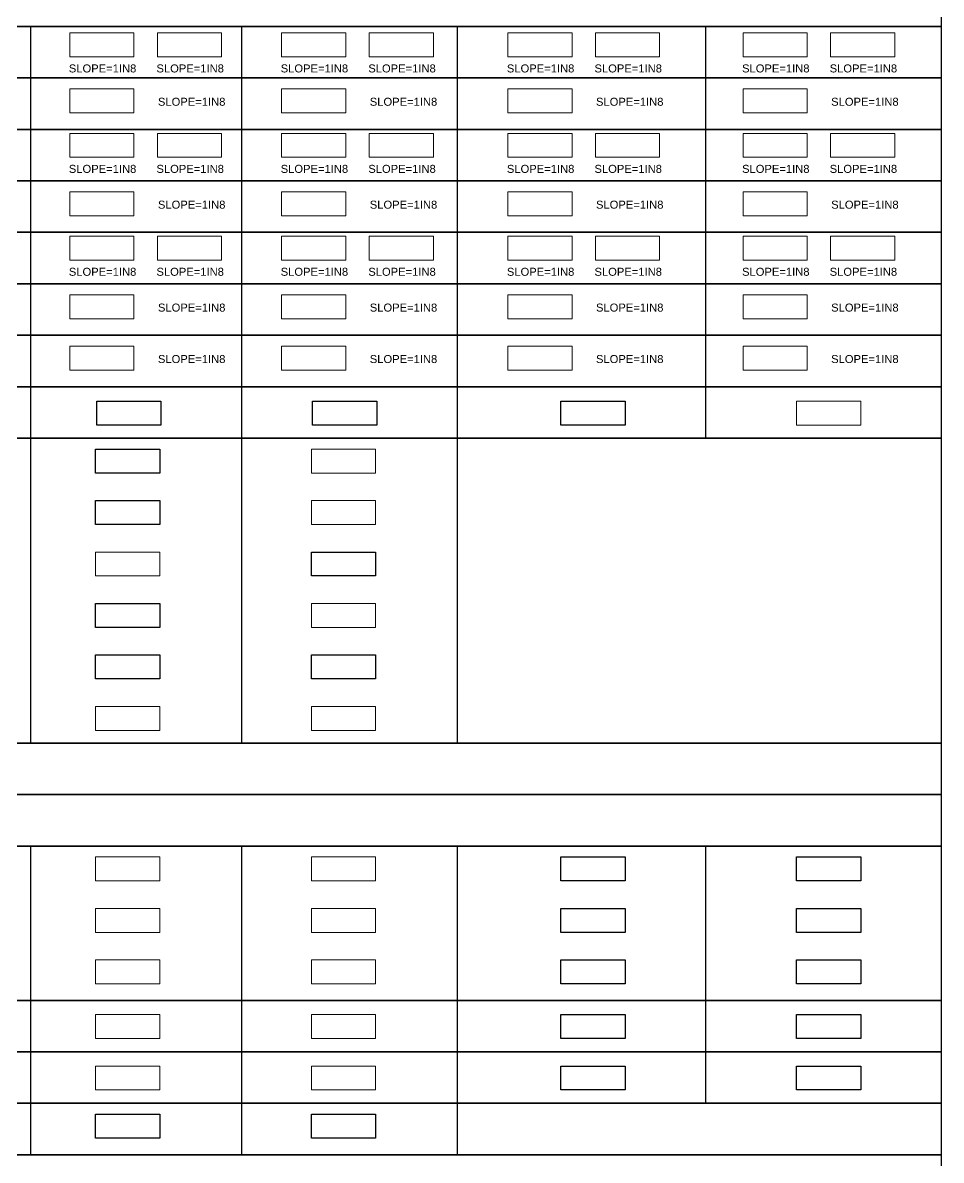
# Model space of a CAD drawing. Header units: millimetres. Extents: x -9481 to -9286, y 28706 to 28853.
# Drawn here: x -9451.52 to -9442.23, y 28781.88 to 28793.39 of the extents above; entities that cross this region are included whole.
import ezdxf

# ---------------------------------------------------------------- set-up
doc = ezdxf.new("R2010")
doc.units = ezdxf.units.MM
doc.linetypes.add('CONTINULUS', pattern=[0])
doc.linetypes.add('DASHED', pattern=[0.75, 0.5, -0.25])
for name, color, linetype, plot in [('BLK_1_FLR_-1_COURTYARD_INNER', 4, 'Continuous', False), ('BLK_1_FLR_-1_LIFT_1', 7, 'Continuous', False), ('BLK_1_FLR_-1_LIFT_2', 7, 'Continuous', False), ('BLK_1_FLR_-1_LIFT_3', 7, 'Continuous', False), ('BLK_1_FLR_-2_LIFT_1', 7, 'Continuous', False), ('BLK_1_FLR_-2_LIFT_2', 7, 'Continuous', False), ('BLK_1_FLR_-2_LIFT_3', 7, 'Continuous', False), ('BLK_1_FLR_3_COURTYARD_INNER', 7, 'Continuous', False), ('BLK_1_FLR_3_ROOM_1_LIGHT_VENTILATION_1', 4, 'Continuous', False), ('BLK_1_FLR_3_ROOM_2_LIGHT_VENTILATION_2', 1, 'Continuous', False), ('BLK_1_FLR_3_ROOM_4_LIGHT_VENTILATION_4', 1, 'Continuous', False), ('BLK_1_FLR_3_ROOM_5_LIGHT_VENTILATION_5', 1, 'Continuous', False), ('BLK_1_FLR_4_COURTYARD_INNER', 25, 'Continuous', False), ('BLK_1_FLR_4_ROOM_3_LIGHT_VENTILATION_3', 7, 'Continuous', False), ('BLK_1_FLR_4_ROOM_5_LIGHT_VENTILATION_5', 7, 'Continuous', False)]:
    doc.layers.add(name, color=color, linetype=linetype, plot=plot)
for name, color, linetype, lineweight in [('BLK_1_FLR_-1_VEHICLERAMP_1', 7, 'Continuous', 0), ('BLK_1_FLR_-1_VEHICLERAMP_2', 7, 'Continuous', 0), ('BLK_1_FLR_-2_COURTYARD_INNER', 7, 'Continuous', 0), ('BLK_1_FLR_-2_VEHICLERAMP_1', 7, 'Continuous', 0), ('BLK_1_FLR_-2_VEHICLERAMP_2', 7, 'Continuous', 0), ('BLK_1_FLR_2_LIFT_3', 1, 'DASHED', 9), ('BLK_1_FLR_3_LIFT_1', 7, 'Continuous', 0), ('BLK_1_FLR_3_LIFT_2', 1, 'DASHED', 9), ('BLK_1_FLR_3_ROOM_3_LIGHT_VENTILATION_3', 7, 'Continuous', 0), ('BLK_1_FLR_3_ROOM_6_LIGHT_VENTILATION_6', 7, 'Continuous', 0), ('BLK_1_FLR_3_VEHICLERAMP_1', 7, 'Continuous', 0), ('BLK_1_FLR_3_VEHICLERAMP_2', 7, 'Continuous', 0), ('BLK_1_FLR_4_LIFT_1', 7, 'Continuous', 0), ('BLK_1_FLR_4_LIFT_2', 1, 'DASHED', 9), ('BLK_1_FLR_4_LIFT_3', 1, 'DASHED', 9), ('BLK_1_FLR_4_ROOM_1_LIGHT_VENTILATION_1', 7, 'Continuous', 0), ('BLK_1_FLR_4_ROOM_2_LIGHT_VENTILATION_2', 7, 'Continuous', 0), ('BLK_1_FLR_4_ROOM_4_LIGHT_VENTILATION_4', 7, 'Continuous', 0), ('BLK_1_FLR_4_ROOM_6_LIGHT_VENTILATION_6', 7, 'Continuous', 0), ('BLK_1_FLR_4_VEHICLERAMP_1', 7, 'Continuous', 0), ('BLK_1_FLR_4_VEHICLERAMP_2', 7, 'Continuous', 0)]:
    doc.layers.add(name, color=color, linetype=linetype, lineweight=lineweight)
doc.layers.add('BLK_1_FLR_3_UNITFA', color=7, linetype='Continuous')
doc.layers.add('BLK_1_FLR_4_UNITFA', color=7, linetype='Continuous')
doc.styles.get("Standard").update_dxf_attribs({"font": 'arial.ttf', "height": 0.25})

msp = doc.modelspace()

# ---------------------------------------------------------------- linework, layer by layer
for p, q in [((-9451.440064, 28793.356293), (-9451.440064, 28792.835646)), ((-9449.308551, 28793.356293), (-9449.308551, 28792.835646)), ((-9447.126291, 28793.356293), (-9447.126291, 28792.835646)), ((-9444.614149, 28793.356293), (-9444.614149, 28792.835646)), ((-9451.440064, 28792.835646), (-9451.440064, 28792.314999)), ((-9449.308551, 28792.835646), (-9449.308551, 28792.314999)), ((-9447.126291, 28792.835646), (-9447.126291, 28792.314999)), ((-9444.614149, 28792.835646), (-9444.614149, 28792.314999)), ((-9451.440064, 28792.314999), (-9451.440064, 28791.794352)), ((-9449.308551, 28792.314999), (-9449.308551, 28791.794352)), ((-9447.126291, 28792.314999), (-9447.126291, 28791.794352)), ((-9444.614149, 28792.314999), (-9444.614149, 28791.794352)), ((-9451.440064, 28791.794352), (-9451.440064, 28791.273705)), ((-9449.308551, 28791.794352), (-9449.308551, 28791.273705)), ((-9447.126291, 28791.794352), (-9447.126291, 28791.273705)), ((-9444.614149, 28791.794352), (-9444.614149, 28791.273705)), ((-9451.440064, 28791.273705), (-9451.440064, 28790.753058)), ((-9449.308551, 28791.273705), (-9449.308551, 28790.753058)), ((-9447.126291, 28791.273705), (-9447.126291, 28790.753058)), ((-9444.614149, 28791.273705), (-9444.614149, 28790.753058)), ((-9451.440064, 28790.753058), (-9451.440064, 28790.232412)), ((-9449.308551, 28790.753058), (-9449.308551, 28790.232412)), ((-9447.126291, 28790.753058), (-9447.126291, 28790.232412)), ((-9444.614149, 28790.753058), (-9444.614149, 28790.232412)), ((-9451.440064, 28790.232412), (-9451.440064, 28789.711765)), ((-9449.308551, 28790.232412), (-9449.308551, 28789.711765)), ((-9447.126291, 28790.232412), (-9447.126291, 28789.711765)), ((-9444.614149, 28790.232412), (-9444.614149, 28789.711765)), ((-9451.440064, 28789.711765), (-9451.440064, 28789.191118)), ((-9449.308551, 28789.711765), (-9449.308551, 28789.191118)), ((-9447.126291, 28789.711765), (-9447.126291, 28789.191118)), ((-9444.614149, 28789.711765), (-9444.614149, 28789.191118)), ((-9451.440064, 28789.191118), (-9451.440064, 28788.670471)), ((-9451.440064, 28789.191118), (-9451.440064, 28786.105569)), ((-9449.308551, 28789.191118), (-9449.308551, 28788.670471)), ((-9449.308551, 28789.191118), (-9449.308551, 28786.105569)), ((-9447.126291, 28789.191118), (-9447.126291, 28788.670471)), ((-9447.126291, 28789.191118), (-9447.126291, 28786.105569)), ((-9442.229952, 28789.191118), (-9442.229952, 28786.105569)), ((-9451.440064, 28788.670471), (-9451.440064, 28788.149824)), ((-9449.308551, 28788.670471), (-9449.308551, 28788.149824)), ((-9447.126291, 28788.670471), (-9447.126291, 28788.149824)), ((-9451.440064, 28785.064275), (-9451.440064, 28784.543628)), ((-9449.308551, 28785.064275), (-9449.308551, 28784.543628)), ((-9447.126291, 28785.064275), (-9447.126291, 28784.543628)), ((-9444.614149, 28785.064275), (-9444.614149, 28784.543628)), ((-9451.440064, 28784.543628), (-9451.440064, 28784.022981)), ((-9449.308551, 28784.543628), (-9449.308551, 28784.022981)), ((-9447.126291, 28784.543628), (-9447.126291, 28784.022981)), ((-9444.614149, 28784.543628), (-9444.614149, 28784.022981)), ((-9451.440064, 28784.022981), (-9451.440064, 28783.502334)), ((-9449.308551, 28784.022981), (-9449.308551, 28783.502334)), ((-9447.126291, 28784.022981), (-9447.126291, 28783.502334)), ((-9444.614149, 28784.022981), (-9444.614149, 28783.502334)), ((-9451.440064, 28783.502334), (-9451.440064, 28782.981687)), ((-9449.308551, 28783.502334), (-9449.308551, 28782.981687)), ((-9447.126291, 28783.502334), (-9447.126291, 28782.981687)), ((-9444.614149, 28783.502334), (-9444.614149, 28782.981687)), ((-9451.440064, 28782.981687), (-9451.440064, 28782.46104)), ((-9449.308551, 28782.981687), (-9449.308551, 28782.46104)), ((-9447.126291, 28782.981687), (-9447.126291, 28782.46104)), ((-9444.614149, 28782.981687), (-9444.614149, 28782.46104)), ((-9451.440064, 28782.46104), (-9451.440064, 28781.940394)), ((-9449.308551, 28782.46104), (-9449.308551, 28781.940394)), ((-9447.126291, 28782.46104), (-9447.126291, 28781.940394))]:
    msp.add_line(p, q)
for points in [[(-9481.2579, 28793.87694), (-9442.229952, 28793.87694), (-9442.229952, 28793.356293), (-9481.2579, 28793.356293), (-9481.2579, 28793.87694)], [(-9481.2579, 28789.191118), (-9481.2579, 28789.711765), (-9442.229952, 28789.711765), (-9442.229952, 28789.191118)], [(-9481.2579, 28789.191118), (-9442.229952, 28789.191118), (-9442.229952, 28786.105569), (-9481.2579, 28786.105569)], [(-9481.2579, 28786.105569), (-9442.229952, 28786.105569), (-9442.229952, 28785.584922), (-9481.2579, 28785.584922), (-9481.2579, 28786.105569)], [(-9481.2579, 28785.584922), (-9442.229952, 28785.584922), (-9442.229952, 28785.064275), (-9481.2579, 28785.064275), (-9481.2579, 28785.584922)], [(-9481.2579, 28782.46104), (-9442.229952, 28782.46104), (-9442.229952, 28781.940394), (-9481.2579, 28781.940394)], [(-9481.2579, 28781.940394), (-9442.229952, 28781.940394), (-9442.229952, 28781.419747), (-9481.2579, 28781.419747)]]:
    msp.add_lwpolyline(points, close=True)
for points in [[(-9481.2579, 28792.835646), (-9481.2579, 28793.356293), (-9442.229952, 28793.356293), (-9442.229952, 28792.835646), (-9461.731845, 28792.835646)], [(-9461.731845, 28792.835646), (-9442.229952, 28792.835646), (-9442.229952, 28792.314999), (-9461.731845, 28792.314999)], [(-9461.731845, 28792.314999), (-9442.229952, 28792.314999), (-9442.229952, 28791.794352), (-9461.731845, 28791.794352)], [(-9461.731845, 28791.794352), (-9442.229952, 28791.794352), (-9442.229952, 28791.273705), (-9461.731845, 28791.273705)], [(-9461.731845, 28791.273705), (-9442.229952, 28791.273705), (-9442.229952, 28790.753058), (-9461.731845, 28790.753058)], [(-9461.731845, 28790.753058), (-9442.229952, 28790.753058), (-9442.229952, 28790.232412), (-9461.731845, 28790.232412)], [(-9461.731845, 28790.232412), (-9442.229952, 28790.232412), (-9442.229952, 28789.711765), (-9481.2579, 28789.711765), (-9481.2579, 28790.232412), (-9481.2579, 28790.232412)], [(-9481.2579, 28784.543628), (-9481.2579, 28785.064275), (-9442.229952, 28785.064275), (-9442.229952, 28784.543628)], [(-9442.229952, 28784.543628), (-9442.229952, 28784.022981)], [(-9442.229952, 28784.022981), (-9442.229952, 28783.502334), (-9461.731845, 28783.502334)], [(-9461.731845, 28783.502334), (-9442.229952, 28783.502334), (-9442.229952, 28782.981687), (-9461.731845, 28782.981687)], [(-9461.731845, 28782.981687), (-9442.229952, 28782.981687), (-9442.229952, 28782.46104), (-9481.2579, 28782.46104), (-9481.2579, 28782.981687), (-9481.2579, 28782.981687)]]:
    msp.add_lwpolyline(points)
at = {"layer": 'BLK_1_FLR_-1_COURTYARD_INNER', "color": 7}
msp.add_lwpolyline([(-9446.076715, 28789.56535), (-9445.427534, 28789.56535), (-9445.427534, 28789.3232), (-9446.076715, 28789.3232)], close=True, dxfattribs=at)
at = {"layer": 'BLK_1_FLR_-1_LIFT_1', "color": 1}
msp.add_lwpolyline([(-9446.076715, 28784.953147), (-9445.427534, 28784.953147), (-9445.427534, 28784.710998), (-9446.076715, 28784.710998)], close=True, dxfattribs=at)
at = {"layer": 'BLK_1_FLR_-1_LIFT_1', "color": 2}
msp.add_lwpolyline([(-9446.076715, 28783.358639), (-9445.427534, 28783.358639), (-9445.427534, 28783.11649), (-9446.076715, 28783.11649)], close=True, dxfattribs=at)
at = {"layer": 'BLK_1_FLR_-1_LIFT_1', "color": 3}
msp.add_lwpolyline([(-9446.076715, 28782.837992), (-9445.427534, 28782.837992), (-9445.427534, 28782.595843), (-9446.076715, 28782.595843)], close=True, dxfattribs=at)
at = {"layer": 'BLK_1_FLR_-1_LIFT_2', "color": 1}
msp.add_lwpolyline([(-9446.076715, 28784.4325), (-9445.427534, 28784.4325), (-9445.427534, 28784.190351), (-9446.076715, 28784.190351)], close=True, dxfattribs=at)
at = {"layer": 'BLK_1_FLR_-1_LIFT_3', "color": 1}
msp.add_lwpolyline([(-9446.076715, 28783.911853), (-9445.427534, 28783.911853), (-9445.427534, 28783.669704), (-9446.076715, 28783.669704)], close=True, dxfattribs=at)
at = {"layer": 'BLK_1_FLR_-1_VEHICLERAMP_1', "color": 1}
msp.add_lwpolyline([(-9446.613491, 28793.291236), (-9445.96431, 28793.291236), (-9445.96431, 28793.049086), (-9446.613491, 28793.049086)], close=True, dxfattribs=at)
at = {"layer": 'BLK_1_FLR_-1_VEHICLERAMP_1', "color": 2}
msp.add_lwpolyline([(-9446.613491, 28792.724518), (-9445.96431, 28792.724518), (-9445.96431, 28792.482369), (-9446.613491, 28792.482369)], close=True, dxfattribs=at)
at = {"layer": 'BLK_1_FLR_-1_VEHICLERAMP_1', "color": 3}
msp.add_lwpolyline([(-9446.613491, 28792.275097), (-9445.96431, 28792.275097), (-9445.96431, 28792.032948), (-9446.613491, 28792.032948)], close=True, dxfattribs=at)
at = {"layer": 'BLK_1_FLR_-1_VEHICLERAMP_1', "color": 4}
msp.add_lwpolyline([(-9446.613491, 28791.683224), (-9445.96431, 28791.683224), (-9445.96431, 28791.441075), (-9446.613491, 28791.441075)], close=True, dxfattribs=at)
at = {"layer": 'BLK_1_FLR_-1_VEHICLERAMP_1', "color": 5}
msp.add_lwpolyline([(-9446.613491, 28791.233803), (-9445.96431, 28791.233803), (-9445.96431, 28790.991654), (-9446.613491, 28790.991654)], close=True, dxfattribs=at)
at = {"layer": 'BLK_1_FLR_-1_VEHICLERAMP_1', "color": 6}
msp.add_lwpolyline([(-9446.613491, 28790.64193), (-9445.96431, 28790.64193), (-9445.96431, 28790.399781), (-9446.613491, 28790.399781)], close=True, dxfattribs=at)
at = {"layer": 'BLK_1_FLR_-1_VEHICLERAMP_1', "color": 8}
msp.add_lwpolyline([(-9446.613491, 28790.121283), (-9445.96431, 28790.121283), (-9445.96431, 28789.879134), (-9446.613491, 28789.879134)], close=True, dxfattribs=at)
at = {"layer": 'BLK_1_FLR_-1_VEHICLERAMP_2', "color": 1, "linetype": 'CONTINULUS', "ltscale": 0.05}
msp.add_lwpolyline([(-9445.727432, 28793.291236), (-9445.078251, 28793.291236), (-9445.078251, 28793.049086), (-9445.727432, 28793.049086)], close=True, dxfattribs=at)
at = {"layer": 'BLK_1_FLR_-1_VEHICLERAMP_2', "color": 3, "linetype": 'CONTINULUS', "ltscale": 0.05}
msp.add_lwpolyline([(-9445.727432, 28792.275097), (-9445.078251, 28792.275097), (-9445.078251, 28792.032948), (-9445.727432, 28792.032948)], close=True, dxfattribs=at)
at = {"layer": 'BLK_1_FLR_-1_VEHICLERAMP_2', "color": 5, "linetype": 'CONTINULUS', "ltscale": 0.05}
msp.add_lwpolyline([(-9445.727432, 28791.233803), (-9445.078251, 28791.233803), (-9445.078251, 28790.991654), (-9445.727432, 28790.991654)], close=True, dxfattribs=at)
at = {"layer": 'BLK_1_FLR_-2_COURTYARD_INNER', "color": 7}
msp.add_lwpolyline([(-9443.692518, 28789.56535), (-9443.043337, 28789.56535), (-9443.043337, 28789.3232), (-9443.692518, 28789.3232)], close=True, dxfattribs=at)
at = {"layer": 'BLK_1_FLR_-2_LIFT_1', "color": 1}
msp.add_lwpolyline([(-9443.692518, 28784.953147), (-9443.043337, 28784.953147), (-9443.043337, 28784.710998), (-9443.692518, 28784.710998)], close=True, dxfattribs=at)
at = {"layer": 'BLK_1_FLR_-2_LIFT_1', "color": 2}
msp.add_lwpolyline([(-9443.692518, 28783.358639), (-9443.043337, 28783.358639), (-9443.043337, 28783.11649), (-9443.692518, 28783.11649)], close=True, dxfattribs=at)
at = {"layer": 'BLK_1_FLR_-2_LIFT_1', "color": 3}
msp.add_lwpolyline([(-9443.692518, 28782.837992), (-9443.043337, 28782.837992), (-9443.043337, 28782.595843), (-9443.692518, 28782.595843)], close=True, dxfattribs=at)
at = {"layer": 'BLK_1_FLR_-2_LIFT_2', "color": 1}
msp.add_lwpolyline([(-9443.692518, 28784.4325), (-9443.043337, 28784.4325), (-9443.043337, 28784.190351), (-9443.692518, 28784.190351)], close=True, dxfattribs=at)
at = {"layer": 'BLK_1_FLR_-2_LIFT_3', "color": 1}
msp.add_lwpolyline([(-9443.692518, 28783.911853), (-9443.043337, 28783.911853), (-9443.043337, 28783.669704), (-9443.692518, 28783.669704)], close=True, dxfattribs=at)
at = {"layer": 'BLK_1_FLR_-2_VEHICLERAMP_1', "color": 1}
msp.add_lwpolyline([(-9444.234863, 28793.291236), (-9443.585682, 28793.291236), (-9443.585682, 28793.049086), (-9444.234863, 28793.049086)], close=True, dxfattribs=at)
at = {"layer": 'BLK_1_FLR_-2_VEHICLERAMP_1', "color": 2}
msp.add_lwpolyline([(-9444.234863, 28792.724518), (-9443.585682, 28792.724518), (-9443.585682, 28792.482369), (-9444.234863, 28792.482369)], close=True, dxfattribs=at)
at = {"layer": 'BLK_1_FLR_-2_VEHICLERAMP_1', "color": 3}
msp.add_lwpolyline([(-9444.234863, 28792.275097), (-9443.585682, 28792.275097), (-9443.585682, 28792.032948), (-9444.234863, 28792.032948)], close=True, dxfattribs=at)
at = {"layer": 'BLK_1_FLR_-2_VEHICLERAMP_1', "color": 4}
msp.add_lwpolyline([(-9444.234863, 28791.683224), (-9443.585682, 28791.683224), (-9443.585682, 28791.441075), (-9444.234863, 28791.441075)], close=True, dxfattribs=at)
at = {"layer": 'BLK_1_FLR_-2_VEHICLERAMP_1', "color": 5}
msp.add_lwpolyline([(-9444.234863, 28791.233803), (-9443.585682, 28791.233803), (-9443.585682, 28790.991654), (-9444.234863, 28790.991654)], close=True, dxfattribs=at)
at = {"layer": 'BLK_1_FLR_-2_VEHICLERAMP_1', "color": 6}
msp.add_lwpolyline([(-9444.234863, 28790.64193), (-9443.585682, 28790.64193), (-9443.585682, 28790.399781), (-9444.234863, 28790.399781)], close=True, dxfattribs=at)
at = {"layer": 'BLK_1_FLR_-2_VEHICLERAMP_1', "color": 8}
msp.add_lwpolyline([(-9444.234863, 28790.121283), (-9443.585682, 28790.121283), (-9443.585682, 28789.879134), (-9444.234863, 28789.879134)], close=True, dxfattribs=at)
at = {"layer": 'BLK_1_FLR_-2_VEHICLERAMP_2', "color": 1, "linetype": 'CONTINULUS', "ltscale": 0.05}
msp.add_lwpolyline([(-9443.348804, 28793.291236), (-9442.699623, 28793.291236), (-9442.699623, 28793.049086), (-9443.348804, 28793.049086)], close=True, dxfattribs=at)
at = {"layer": 'BLK_1_FLR_-2_VEHICLERAMP_2', "color": 3, "linetype": 'CONTINULUS', "ltscale": 0.05}
msp.add_lwpolyline([(-9443.348804, 28792.275097), (-9442.699623, 28792.275097), (-9442.699623, 28792.032948), (-9443.348804, 28792.032948)], close=True, dxfattribs=at)
at = {"layer": 'BLK_1_FLR_-2_VEHICLERAMP_2', "color": 5, "linetype": 'CONTINULUS', "ltscale": 0.05}
msp.add_lwpolyline([(-9443.348804, 28791.233803), (-9442.699623, 28791.233803), (-9442.699623, 28790.991654), (-9443.348804, 28790.991654)], close=True, dxfattribs=at)
at = {"layer": 'BLK_1_FLR_2_LIFT_3', "color": 1, "linetype": 'CONTINULUS', "ltscale": 0.05}
msp.add_lwpolyline([(-9450.783198, 28783.911853), (-9450.134017, 28783.911853), (-9450.134017, 28783.669704), (-9450.783198, 28783.669704)], close=True, dxfattribs=at)
at = {"layer": 'BLK_1_FLR_3_COURTYARD_INNER', "color": 7}
msp.add_lwpolyline([(-9450.771117, 28789.56535), (-9450.121936, 28789.56535), (-9450.121936, 28789.3232), (-9450.771117, 28789.3232)], close=True, dxfattribs=at)
at = {"layer": 'BLK_1_FLR_3_LIFT_1', "color": 1, "linetype": 'CONTINULUS', "ltscale": 0.05}
msp.add_lwpolyline([(-9450.783198, 28784.953147), (-9450.134017, 28784.953147), (-9450.134017, 28784.710998), (-9450.783198, 28784.710998)], close=True, dxfattribs=at)
at = {"layer": 'BLK_1_FLR_3_LIFT_1', "color": 2, "linetype": 'CONTINULUS', "ltscale": 0.05}
msp.add_lwpolyline([(-9450.783198, 28783.358639), (-9450.134017, 28783.358639), (-9450.134017, 28783.11649), (-9450.783198, 28783.11649)], close=True, dxfattribs=at)
at = {"layer": 'BLK_1_FLR_3_LIFT_1', "color": 3, "linetype": 'CONTINULUS', "ltscale": 0.05}
msp.add_lwpolyline([(-9450.783198, 28782.837992), (-9450.134017, 28782.837992), (-9450.134017, 28782.595843), (-9450.783198, 28782.595843)], close=True, dxfattribs=at)
at = {"layer": 'BLK_1_FLR_3_LIFT_2', "color": 1, "linetype": 'CONTINULUS', "ltscale": 0.05}
msp.add_lwpolyline([(-9450.783198, 28784.4325), (-9450.134017, 28784.4325), (-9450.134017, 28784.190351), (-9450.783198, 28784.190351)], close=True, dxfattribs=at)
at = {"layer": 'BLK_1_FLR_3_ROOM_1_LIGHT_VENTILATION_1', "color": 114}
msp.add_lwpolyline([(-9450.783198, 28789.07999), (-9450.134017, 28789.07999), (-9450.134017, 28788.83784), (-9450.783198, 28788.83784)], close=True, dxfattribs=at)
at = {"layer": 'BLK_1_FLR_3_ROOM_2_LIGHT_VENTILATION_2', "color": 114}
msp.add_lwpolyline([(-9450.783198, 28788.559343), (-9450.134017, 28788.559343), (-9450.134017, 28788.317194), (-9450.783198, 28788.317194)], close=True, dxfattribs=at)
at = {"layer": 'BLK_1_FLR_3_ROOM_3_LIGHT_VENTILATION_3', "color": 114}
msp.add_lwpolyline([(-9450.783198, 28788.038696), (-9450.134017, 28788.038696), (-9450.134017, 28787.796547), (-9450.783198, 28787.796547)], close=True, dxfattribs=at)
at = {"layer": 'BLK_1_FLR_3_ROOM_4_LIGHT_VENTILATION_4', "color": 114}
msp.add_lwpolyline([(-9450.783198, 28787.518049), (-9450.134017, 28787.518049), (-9450.134017, 28787.2759), (-9450.783198, 28787.2759)], close=True, dxfattribs=at)
at = {"layer": 'BLK_1_FLR_3_ROOM_5_LIGHT_VENTILATION_5', "color": 114}
msp.add_lwpolyline([(-9450.783198, 28786.997402), (-9450.134017, 28786.997402), (-9450.134017, 28786.755253), (-9450.783198, 28786.755253)], close=True, dxfattribs=at)
at = {"layer": 'BLK_1_FLR_3_ROOM_6_LIGHT_VENTILATION_6', "color": 114}
msp.add_lwpolyline([(-9450.783198, 28786.476755), (-9450.134017, 28786.476755), (-9450.134017, 28786.234606), (-9450.783198, 28786.234606)], close=True, dxfattribs=at)
at = {"layer": 'BLK_1_FLR_3_UNITFA', "color": 8}
msp.add_lwpolyline([(-9450.783198, 28782.349912), (-9450.134017, 28782.349912), (-9450.134017, 28782.107763), (-9450.783198, 28782.107763)], close=True, dxfattribs=at)
at = {"layer": 'BLK_1_FLR_3_VEHICLERAMP_1', "color": 1}
msp.add_lwpolyline([(-9451.043912, 28793.291236), (-9450.39473, 28793.291236), (-9450.39473, 28793.049086), (-9451.043912, 28793.049086)], close=True, dxfattribs=at)
at = {"layer": 'BLK_1_FLR_3_VEHICLERAMP_1', "color": 2}
msp.add_lwpolyline([(-9451.043912, 28792.724518), (-9450.39473, 28792.724518), (-9450.39473, 28792.482369), (-9451.043912, 28792.482369)], close=True, dxfattribs=at)
at = {"layer": 'BLK_1_FLR_3_VEHICLERAMP_1', "color": 3}
msp.add_lwpolyline([(-9451.043912, 28792.275097), (-9450.39473, 28792.275097), (-9450.39473, 28792.032948), (-9451.043912, 28792.032948)], close=True, dxfattribs=at)
at = {"layer": 'BLK_1_FLR_3_VEHICLERAMP_1', "color": 4}
msp.add_lwpolyline([(-9451.043912, 28791.683224), (-9450.39473, 28791.683224), (-9450.39473, 28791.441075), (-9451.043912, 28791.441075)], close=True, dxfattribs=at)
at = {"layer": 'BLK_1_FLR_3_VEHICLERAMP_1', "color": 5}
msp.add_lwpolyline([(-9451.043912, 28791.233803), (-9450.39473, 28791.233803), (-9450.39473, 28790.991654), (-9451.043912, 28790.991654)], close=True, dxfattribs=at)
at = {"layer": 'BLK_1_FLR_3_VEHICLERAMP_1', "color": 6}
msp.add_lwpolyline([(-9451.043912, 28790.64193), (-9450.39473, 28790.64193), (-9450.39473, 28790.399781), (-9451.043912, 28790.399781)], close=True, dxfattribs=at)
at = {"layer": 'BLK_1_FLR_3_VEHICLERAMP_1', "color": 8}
msp.add_lwpolyline([(-9451.043912, 28790.121283), (-9450.39473, 28790.121283), (-9450.39473, 28789.879134), (-9451.043912, 28789.879134)], close=True, dxfattribs=at)
at = {"layer": 'BLK_1_FLR_3_VEHICLERAMP_2', "color": 1, "linetype": 'CONTINULUS', "ltscale": 0.05}
msp.add_lwpolyline([(-9450.157853, 28793.291236), (-9449.508671, 28793.291236), (-9449.508671, 28793.049086), (-9450.157853, 28793.049086)], close=True, dxfattribs=at)
at = {"layer": 'BLK_1_FLR_3_VEHICLERAMP_2', "color": 3, "linetype": 'CONTINULUS', "ltscale": 0.05}
msp.add_lwpolyline([(-9450.157853, 28792.275097), (-9449.508671, 28792.275097), (-9449.508671, 28792.032948), (-9450.157853, 28792.032948)], close=True, dxfattribs=at)
at = {"layer": 'BLK_1_FLR_3_VEHICLERAMP_2', "color": 5, "linetype": 'CONTINULUS', "ltscale": 0.05}
msp.add_lwpolyline([(-9450.157853, 28791.233803), (-9449.508671, 28791.233803), (-9449.508671, 28790.991654), (-9450.157853, 28790.991654)], close=True, dxfattribs=at)
at = {"layer": 'BLK_1_FLR_4_COURTYARD_INNER', "color": 7}
msp.add_lwpolyline([(-9448.588857, 28789.56535), (-9447.939676, 28789.56535), (-9447.939676, 28789.3232), (-9448.588857, 28789.3232)], close=True, dxfattribs=at)
at = {"layer": 'BLK_1_FLR_4_LIFT_1', "color": 1, "linetype": 'CONTINULUS', "ltscale": 0.05}
msp.add_lwpolyline([(-9448.600938, 28784.953147), (-9447.951757, 28784.953147), (-9447.951757, 28784.710998), (-9448.600938, 28784.710998)], close=True, dxfattribs=at)
at = {"layer": 'BLK_1_FLR_4_LIFT_1', "color": 2, "linetype": 'CONTINULUS', "ltscale": 0.05}
msp.add_lwpolyline([(-9448.600938, 28783.358639), (-9447.951757, 28783.358639), (-9447.951757, 28783.11649), (-9448.600938, 28783.11649)], close=True, dxfattribs=at)
at = {"layer": 'BLK_1_FLR_4_LIFT_1', "color": 3, "linetype": 'CONTINULUS', "ltscale": 0.05}
msp.add_lwpolyline([(-9448.600938, 28782.837992), (-9447.951757, 28782.837992), (-9447.951757, 28782.595843), (-9448.600938, 28782.595843)], close=True, dxfattribs=at)
at = {"layer": 'BLK_1_FLR_4_LIFT_2', "color": 1, "linetype": 'CONTINULUS', "ltscale": 0.05}
msp.add_lwpolyline([(-9448.600938, 28784.4325), (-9447.951757, 28784.4325), (-9447.951757, 28784.190351), (-9448.600938, 28784.190351)], close=True, dxfattribs=at)
at = {"layer": 'BLK_1_FLR_4_LIFT_3', "color": 1, "linetype": 'CONTINULUS', "ltscale": 0.05}
msp.add_lwpolyline([(-9448.600938, 28783.911853), (-9447.951757, 28783.911853), (-9447.951757, 28783.669704), (-9448.600938, 28783.669704)], close=True, dxfattribs=at)
at = {"layer": 'BLK_1_FLR_4_ROOM_1_LIGHT_VENTILATION_1', "color": 114}
msp.add_lwpolyline([(-9448.600938, 28789.07999), (-9447.951757, 28789.07999), (-9447.951757, 28788.83784), (-9448.600938, 28788.83784)], close=True, dxfattribs=at)
at = {"layer": 'BLK_1_FLR_4_ROOM_2_LIGHT_VENTILATION_2', "color": 114}
msp.add_lwpolyline([(-9448.600938, 28788.559343), (-9447.951757, 28788.559343), (-9447.951757, 28788.317194), (-9448.600938, 28788.317194)], close=True, dxfattribs=at)
at = {"layer": 'BLK_1_FLR_4_ROOM_3_LIGHT_VENTILATION_3', "color": 114}
msp.add_lwpolyline([(-9448.600938, 28788.038696), (-9447.951757, 28788.038696), (-9447.951757, 28787.796547), (-9448.600938, 28787.796547)], close=True, dxfattribs=at)
at = {"layer": 'BLK_1_FLR_4_ROOM_4_LIGHT_VENTILATION_4', "color": 114}
msp.add_lwpolyline([(-9448.600938, 28787.518049), (-9447.951757, 28787.518049), (-9447.951757, 28787.2759), (-9448.600938, 28787.2759)], close=True, dxfattribs=at)
at = {"layer": 'BLK_1_FLR_4_ROOM_5_LIGHT_VENTILATION_5', "color": 114}
msp.add_lwpolyline([(-9448.600938, 28786.997402), (-9447.951757, 28786.997402), (-9447.951757, 28786.755253), (-9448.600938, 28786.755253)], close=True, dxfattribs=at)
at = {"layer": 'BLK_1_FLR_4_ROOM_6_LIGHT_VENTILATION_6', "color": 114}
msp.add_lwpolyline([(-9448.600938, 28786.476755), (-9447.951757, 28786.476755), (-9447.951757, 28786.234606), (-9448.600938, 28786.234606)], close=True, dxfattribs=at)
at = {"layer": 'BLK_1_FLR_4_UNITFA', "color": 8}
msp.add_lwpolyline([(-9448.600938, 28782.349912), (-9447.951757, 28782.349912), (-9447.951757, 28782.107763), (-9448.600938, 28782.107763)], close=True, dxfattribs=at)
at = {"layer": 'BLK_1_FLR_4_VEHICLERAMP_1', "color": 1}
msp.add_lwpolyline([(-9448.901333, 28793.291236), (-9448.252152, 28793.291236), (-9448.252152, 28793.049086), (-9448.901333, 28793.049086)], close=True, dxfattribs=at)
at = {"layer": 'BLK_1_FLR_4_VEHICLERAMP_1', "color": 2}
msp.add_lwpolyline([(-9448.901333, 28792.724518), (-9448.252152, 28792.724518), (-9448.252152, 28792.482369), (-9448.901333, 28792.482369)], close=True, dxfattribs=at)
at = {"layer": 'BLK_1_FLR_4_VEHICLERAMP_1', "color": 3}
msp.add_lwpolyline([(-9448.901333, 28792.275097), (-9448.252152, 28792.275097), (-9448.252152, 28792.032948), (-9448.901333, 28792.032948)], close=True, dxfattribs=at)
at = {"layer": 'BLK_1_FLR_4_VEHICLERAMP_1', "color": 4}
msp.add_lwpolyline([(-9448.901333, 28791.683224), (-9448.252152, 28791.683224), (-9448.252152, 28791.441075), (-9448.901333, 28791.441075)], close=True, dxfattribs=at)
at = {"layer": 'BLK_1_FLR_4_VEHICLERAMP_1', "color": 5}
msp.add_lwpolyline([(-9448.901333, 28791.233803), (-9448.252152, 28791.233803), (-9448.252152, 28790.991654), (-9448.901333, 28790.991654)], close=True, dxfattribs=at)
at = {"layer": 'BLK_1_FLR_4_VEHICLERAMP_1', "color": 6}
msp.add_lwpolyline([(-9448.901333, 28790.64193), (-9448.252152, 28790.64193), (-9448.252152, 28790.399781), (-9448.901333, 28790.399781)], close=True, dxfattribs=at)
at = {"layer": 'BLK_1_FLR_4_VEHICLERAMP_1', "color": 8}
msp.add_lwpolyline([(-9448.901333, 28790.121283), (-9448.252152, 28790.121283), (-9448.252152, 28789.879134), (-9448.901333, 28789.879134)], close=True, dxfattribs=at)
at = {"layer": 'BLK_1_FLR_4_VEHICLERAMP_2', "color": 1, "linetype": 'CONTINULUS', "ltscale": 0.05}
msp.add_lwpolyline([(-9448.015274, 28793.291236), (-9447.366093, 28793.291236), (-9447.366093, 28793.049086), (-9448.015274, 28793.049086)], close=True, dxfattribs=at)
at = {"layer": 'BLK_1_FLR_4_VEHICLERAMP_2', "color": 3, "linetype": 'CONTINULUS', "ltscale": 0.05}
msp.add_lwpolyline([(-9448.015274, 28792.275097), (-9447.366093, 28792.275097), (-9447.366093, 28792.032948), (-9448.015274, 28792.032948)], close=True, dxfattribs=at)
at = {"layer": 'BLK_1_FLR_4_VEHICLERAMP_2', "color": 5, "linetype": 'CONTINULUS', "ltscale": 0.05}
msp.add_lwpolyline([(-9448.015274, 28791.233803), (-9447.366093, 28791.233803), (-9447.366093, 28790.991654), (-9448.015274, 28790.991654)], close=True, dxfattribs=at)

# ---------------------------------------------------------------- texts
at = {"layer": 'BLK_1_FLR_-1_VEHICLERAMP_1', "color": 1, "insert": (-9446.623114, 28792.972354), "char_height": 0.081, "attachment_point": 1}
msp.add_mtext_dynamic_manual_height_columns('SLOPE=1IN8', width=0.422056, gutter_width=0.405, heights=[0], dxfattribs=at)
at = {"layer": 'BLK_1_FLR_-1_VEHICLERAMP_1', "color": 2, "insert": (-9445.721985, 28792.635246), "char_height": 0.081, "attachment_point": 1}
msp.add_mtext_dynamic_manual_height_columns('SLOPE=1IN8', width=0.422056, gutter_width=0.405, heights=[0], dxfattribs=at)
at = {"layer": 'BLK_1_FLR_-1_VEHICLERAMP_1', "color": 3, "insert": (-9446.623114, 28791.956215), "char_height": 0.081, "attachment_point": 1}
msp.add_mtext_dynamic_manual_height_columns('SLOPE=1IN8', width=0.422056, gutter_width=0.405, heights=[0], dxfattribs=at)
at = {"layer": 'BLK_1_FLR_-1_VEHICLERAMP_1', "color": 4, "insert": (-9445.721985, 28791.593953), "char_height": 0.081, "attachment_point": 1}
msp.add_mtext_dynamic_manual_height_columns('SLOPE=1IN8', width=0.422056, gutter_width=0.405, heights=[0], dxfattribs=at)
at = {"layer": 'BLK_1_FLR_-1_VEHICLERAMP_1', "color": 5, "insert": (-9446.623114, 28790.914921), "char_height": 0.081, "attachment_point": 1}
msp.add_mtext_dynamic_manual_height_columns('SLOPE=1IN8', width=0.422056, gutter_width=0.405, heights=[0], dxfattribs=at)
at = {"layer": 'BLK_1_FLR_-1_VEHICLERAMP_1', "color": 6, "insert": (-9445.721985, 28790.552659), "char_height": 0.081, "attachment_point": 1}
msp.add_mtext_dynamic_manual_height_columns('SLOPE=1IN8', width=0.422056, gutter_width=0.405, heights=[0], dxfattribs=at)
at = {"layer": 'BLK_1_FLR_-1_VEHICLERAMP_1', "color": 8, "insert": (-9445.721985, 28790.032012), "char_height": 0.081, "attachment_point": 1}
msp.add_mtext_dynamic_manual_height_columns('SLOPE=1IN8', width=0.422056, gutter_width=0.405, heights=[0], dxfattribs=at)
at = {"layer": 'BLK_1_FLR_-1_VEHICLERAMP_2', "color": 1, "linetype": 'CONTINULUS', "ltscale": 0.05, "insert": (-9445.737055, 28792.972354), "char_height": 0.081, "attachment_point": 1}
msp.add_mtext_dynamic_manual_height_columns('SLOPE=1IN8', width=0.422056, gutter_width=0.405, heights=[0], dxfattribs=at)
at = {"layer": 'BLK_1_FLR_-1_VEHICLERAMP_2', "color": 3, "linetype": 'CONTINULUS', "ltscale": 0.05, "insert": (-9445.737055, 28791.956215), "char_height": 0.081, "attachment_point": 1}
msp.add_mtext_dynamic_manual_height_columns('SLOPE=1IN8', width=0.422056, gutter_width=0.405, heights=[0], dxfattribs=at)
at = {"layer": 'BLK_1_FLR_-1_VEHICLERAMP_2', "color": 5, "linetype": 'CONTINULUS', "ltscale": 0.05, "insert": (-9445.737055, 28790.914921), "char_height": 0.081, "attachment_point": 1}
msp.add_mtext_dynamic_manual_height_columns('SLOPE=1IN8', width=0.422056, gutter_width=0.405, heights=[0], dxfattribs=at)
at = {"layer": 'BLK_1_FLR_-2_VEHICLERAMP_1', "color": 1, "insert": (-9444.244487, 28792.972354), "char_height": 0.081, "attachment_point": 1}
msp.add_mtext_dynamic_manual_height_columns('SLOPE=1IN8', width=0.422056, gutter_width=0.405, heights=[0], dxfattribs=at)
at = {"layer": 'BLK_1_FLR_-2_VEHICLERAMP_1', "color": 2, "insert": (-9443.343357, 28792.635246), "char_height": 0.081, "attachment_point": 1}
msp.add_mtext_dynamic_manual_height_columns('SLOPE=1IN8', width=0.422056, gutter_width=0.405, heights=[0], dxfattribs=at)
at = {"layer": 'BLK_1_FLR_-2_VEHICLERAMP_1', "color": 3, "insert": (-9444.244487, 28791.956215), "char_height": 0.081, "attachment_point": 1}
msp.add_mtext_dynamic_manual_height_columns('SLOPE=1IN8', width=0.422056, gutter_width=0.405, heights=[0], dxfattribs=at)
at = {"layer": 'BLK_1_FLR_-2_VEHICLERAMP_1', "color": 4, "insert": (-9443.343357, 28791.593953), "char_height": 0.081, "attachment_point": 1}
msp.add_mtext_dynamic_manual_height_columns('SLOPE=1IN8', width=0.422056, gutter_width=0.405, heights=[0], dxfattribs=at)
at = {"layer": 'BLK_1_FLR_-2_VEHICLERAMP_1', "color": 5, "insert": (-9444.244487, 28790.914921), "char_height": 0.081, "attachment_point": 1}
msp.add_mtext_dynamic_manual_height_columns('SLOPE=1IN8', width=0.422056, gutter_width=0.405, heights=[0], dxfattribs=at)
at = {"layer": 'BLK_1_FLR_-2_VEHICLERAMP_1', "color": 6, "insert": (-9443.343357, 28790.552659), "char_height": 0.081, "attachment_point": 1}
msp.add_mtext_dynamic_manual_height_columns('SLOPE=1IN8', width=0.422056, gutter_width=0.405, heights=[0], dxfattribs=at)
at = {"layer": 'BLK_1_FLR_-2_VEHICLERAMP_1', "color": 8, "insert": (-9443.343357, 28790.032012), "char_height": 0.081, "attachment_point": 1}
msp.add_mtext_dynamic_manual_height_columns('SLOPE=1IN8', width=0.422056, gutter_width=0.405, heights=[0], dxfattribs=at)
at = {"layer": 'BLK_1_FLR_-2_VEHICLERAMP_2', "color": 1, "linetype": 'CONTINULUS', "ltscale": 0.05, "insert": (-9443.358428, 28792.972354), "char_height": 0.081, "attachment_point": 1}
msp.add_mtext_dynamic_manual_height_columns('SLOPE=1IN8', width=0.422056, gutter_width=0.405, heights=[0], dxfattribs=at)
at = {"layer": 'BLK_1_FLR_-2_VEHICLERAMP_2', "color": 3, "linetype": 'CONTINULUS', "ltscale": 0.05, "insert": (-9443.358428, 28791.956215), "char_height": 0.081, "attachment_point": 1}
msp.add_mtext_dynamic_manual_height_columns('SLOPE=1IN8', width=0.422056, gutter_width=0.405, heights=[0], dxfattribs=at)
at = {"layer": 'BLK_1_FLR_-2_VEHICLERAMP_2', "color": 5, "linetype": 'CONTINULUS', "ltscale": 0.05, "insert": (-9443.358428, 28790.914921), "char_height": 0.081, "attachment_point": 1}
msp.add_mtext_dynamic_manual_height_columns('SLOPE=1IN8', width=0.422056, gutter_width=0.405, heights=[0], dxfattribs=at)
at = {"layer": 'BLK_1_FLR_3_VEHICLERAMP_1', "color": 1, "insert": (-9451.053535, 28792.972354), "char_height": 0.081, "attachment_point": 1}
msp.add_mtext_dynamic_manual_height_columns('SLOPE=1IN8', width=0.422056, gutter_width=0.405, heights=[0], dxfattribs=at)
at = {"layer": 'BLK_1_FLR_3_VEHICLERAMP_1', "color": 2, "insert": (-9450.152405, 28792.635246), "char_height": 0.081, "attachment_point": 1}
msp.add_mtext_dynamic_manual_height_columns('SLOPE=1IN8', width=0.422056, gutter_width=0.405, heights=[0], dxfattribs=at)
at = {"layer": 'BLK_1_FLR_3_VEHICLERAMP_1', "color": 3, "insert": (-9451.053535, 28791.956215), "char_height": 0.081, "attachment_point": 1}
msp.add_mtext_dynamic_manual_height_columns('SLOPE=1IN8', width=0.422056, gutter_width=0.405, heights=[0], dxfattribs=at)
at = {"layer": 'BLK_1_FLR_3_VEHICLERAMP_1', "color": 4, "insert": (-9450.152405, 28791.593953), "char_height": 0.081, "attachment_point": 1}
msp.add_mtext_dynamic_manual_height_columns('SLOPE=1IN8', width=0.422056, gutter_width=0.405, heights=[0], dxfattribs=at)
at = {"layer": 'BLK_1_FLR_3_VEHICLERAMP_1', "color": 5, "insert": (-9451.053535, 28790.914921), "char_height": 0.081, "attachment_point": 1}
msp.add_mtext_dynamic_manual_height_columns('SLOPE=1IN8', width=0.422056, gutter_width=0.405, heights=[0], dxfattribs=at)
at = {"layer": 'BLK_1_FLR_3_VEHICLERAMP_1', "color": 6, "insert": (-9450.152405, 28790.552659), "char_height": 0.081, "attachment_point": 1}
msp.add_mtext_dynamic_manual_height_columns('SLOPE=1IN8', width=0.422056, gutter_width=0.405, heights=[0], dxfattribs=at)
at = {"layer": 'BLK_1_FLR_3_VEHICLERAMP_1', "color": 8, "insert": (-9450.152405, 28790.032012), "char_height": 0.081, "attachment_point": 1}
msp.add_mtext_dynamic_manual_height_columns('SLOPE=1IN8', width=0.422056, gutter_width=0.405, heights=[0], dxfattribs=at)
at = {"layer": 'BLK_1_FLR_3_VEHICLERAMP_2', "color": 1, "linetype": 'CONTINULUS', "ltscale": 0.05, "insert": (-9450.167476, 28792.972354), "char_height": 0.081, "attachment_point": 1}
msp.add_mtext_dynamic_manual_height_columns('SLOPE=1IN8', width=0.422056, gutter_width=0.405, heights=[0], dxfattribs=at)
at = {"layer": 'BLK_1_FLR_3_VEHICLERAMP_2', "color": 3, "linetype": 'CONTINULUS', "ltscale": 0.05, "insert": (-9450.167476, 28791.956215), "char_height": 0.081, "attachment_point": 1}
msp.add_mtext_dynamic_manual_height_columns('SLOPE=1IN8', width=0.422056, gutter_width=0.405, heights=[0], dxfattribs=at)
at = {"layer": 'BLK_1_FLR_3_VEHICLERAMP_2', "color": 5, "linetype": 'CONTINULUS', "ltscale": 0.05, "insert": (-9450.167476, 28790.914921), "char_height": 0.081, "attachment_point": 1}
msp.add_mtext_dynamic_manual_height_columns('SLOPE=1IN8', width=0.422056, gutter_width=0.405, heights=[0], dxfattribs=at)
at = {"layer": 'BLK_1_FLR_4_VEHICLERAMP_1', "color": 1, "insert": (-9448.910957, 28792.972354), "char_height": 0.081, "attachment_point": 1}
msp.add_mtext_dynamic_manual_height_columns('SLOPE=1IN8', width=0.422056, gutter_width=0.405, heights=[0], dxfattribs=at)
at = {"layer": 'BLK_1_FLR_4_VEHICLERAMP_1', "color": 2, "insert": (-9448.009827, 28792.635246), "char_height": 0.081, "attachment_point": 1}
msp.add_mtext_dynamic_manual_height_columns('SLOPE=1IN8', width=0.422056, gutter_width=0.405, heights=[0], dxfattribs=at)
at = {"layer": 'BLK_1_FLR_4_VEHICLERAMP_1', "color": 3, "insert": (-9448.910957, 28791.956215), "char_height": 0.081, "attachment_point": 1}
msp.add_mtext_dynamic_manual_height_columns('SLOPE=1IN8', width=0.422056, gutter_width=0.405, heights=[0], dxfattribs=at)
at = {"layer": 'BLK_1_FLR_4_VEHICLERAMP_1', "color": 4, "insert": (-9448.009827, 28791.593953), "char_height": 0.081, "attachment_point": 1}
msp.add_mtext_dynamic_manual_height_columns('SLOPE=1IN8', width=0.422056, gutter_width=0.405, heights=[0], dxfattribs=at)
at = {"layer": 'BLK_1_FLR_4_VEHICLERAMP_1', "color": 5, "insert": (-9448.910957, 28790.914921), "char_height": 0.081, "attachment_point": 1}
msp.add_mtext_dynamic_manual_height_columns('SLOPE=1IN8', width=0.422056, gutter_width=0.405, heights=[0], dxfattribs=at)
at = {"layer": 'BLK_1_FLR_4_VEHICLERAMP_1', "color": 6, "insert": (-9448.009827, 28790.552659), "char_height": 0.081, "attachment_point": 1}
msp.add_mtext_dynamic_manual_height_columns('SLOPE=1IN8', width=0.422056, gutter_width=0.405, heights=[0], dxfattribs=at)
at = {"layer": 'BLK_1_FLR_4_VEHICLERAMP_1', "color": 8, "insert": (-9448.009827, 28790.032012), "char_height": 0.081, "attachment_point": 1}
msp.add_mtext_dynamic_manual_height_columns('SLOPE=1IN8', width=0.422056, gutter_width=0.405, heights=[0], dxfattribs=at)
at = {"layer": 'BLK_1_FLR_4_VEHICLERAMP_2', "color": 1, "linetype": 'CONTINULUS', "ltscale": 0.05, "insert": (-9448.024898, 28792.972354), "char_height": 0.081, "attachment_point": 1}
msp.add_mtext_dynamic_manual_height_columns('SLOPE=1IN8', width=0.422056, gutter_width=0.405, heights=[0], dxfattribs=at)
at = {"layer": 'BLK_1_FLR_4_VEHICLERAMP_2', "color": 3, "linetype": 'CONTINULUS', "ltscale": 0.05, "insert": (-9448.024898, 28791.956215), "char_height": 0.081, "attachment_point": 1}
msp.add_mtext_dynamic_manual_height_columns('SLOPE=1IN8', width=0.422056, gutter_width=0.405, heights=[0], dxfattribs=at)
at = {"layer": 'BLK_1_FLR_4_VEHICLERAMP_2', "color": 5, "linetype": 'CONTINULUS', "ltscale": 0.05, "insert": (-9448.024898, 28790.914921), "char_height": 0.081, "attachment_point": 1}
msp.add_mtext_dynamic_manual_height_columns('SLOPE=1IN8', width=0.422056, gutter_width=0.405, heights=[0], dxfattribs=at)

doc.saveas('drawing.dxf')
